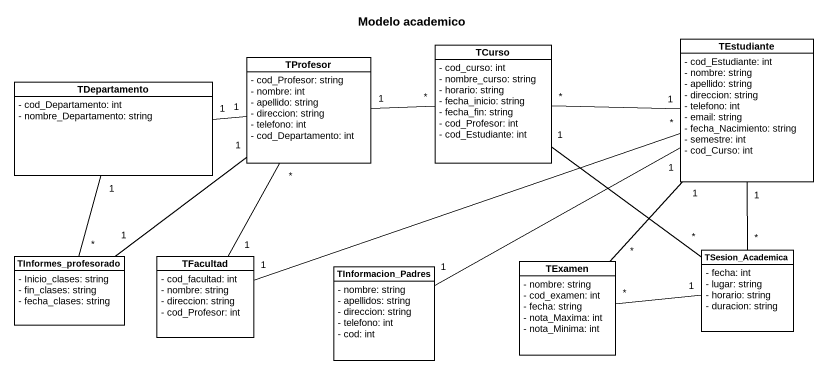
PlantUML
@startuml
title Modelo academico
hide circle
hide empty members
skinparam classAttributeIconSize 0
class TEstudiante {
  - cod_Estudiante: int
  - nombre: string
  - apellido: string
  - direccion: string
  - telefono: int
  - email: string
  - fecha_Nacimiento: string
  - semestre: int
  - cod_Curso: int
}
class TDepartamento {
  - cod_Departamento: int
  - nombre_Departamento: string
}
class TProfesor {
  - cod_Profesor: string
  - nombre: int
  - apellido: string
  - direccion: string
  - telefono: int
  - cod_Departamento: int
}
class TCurso {
  - cod_curso: int
  - nombre_curso: string
  - horario: string
  - fecha_inicio: string
  - fecha_fin: string
  - cod_Profesor: int
  - cod_Estudiante: int
}
class TInformes_profesorado {
  - Inicio_clases: string
  - fin_clases: string
  - fecha_clases: string
}
class TFacultad {
  - cod_facultad: int
  - nombre: string
  - direccion: string
  - cod_Profesor: int
}
class TInformacion_Padres {
  - nombre: string
  - apellidos: string
  - direccion: string
  - telefono: int
  - cod: int
}
class TExamen {
  - nombre: string
  - cod_examen: int
  - fecha: string
  - nota_Maxima: int
  - nota_Minima: int
}
class TSesion_Academica {
  - fecha: int
  - lugar: string
  - horario: string
  - duracion: string
}
TEstudiante "1" -left- "*" TCurso
TEstudiante "*" -left- "1" TFacultad
TEstudiante "1" -left- "1" TInformacion_Padres
TEstudiante "1" -- "*" TExamen
TEstudiante "1" -- "*" TSesion_Academica
TDepartamento "1" -- "*" TInformes_profesorado
TProfesor "1" -left- "1" TDepartamento
TProfesor "1" -right- "*" TCurso
TProfesor "1" -- "1" TInformes_profesorado
TProfesor "*" -- "1" TFacultad
TCurso "1" -- "*" TSesion_Academica
TExamen "*" -right- "1" TSesion_Academica
@enduml
